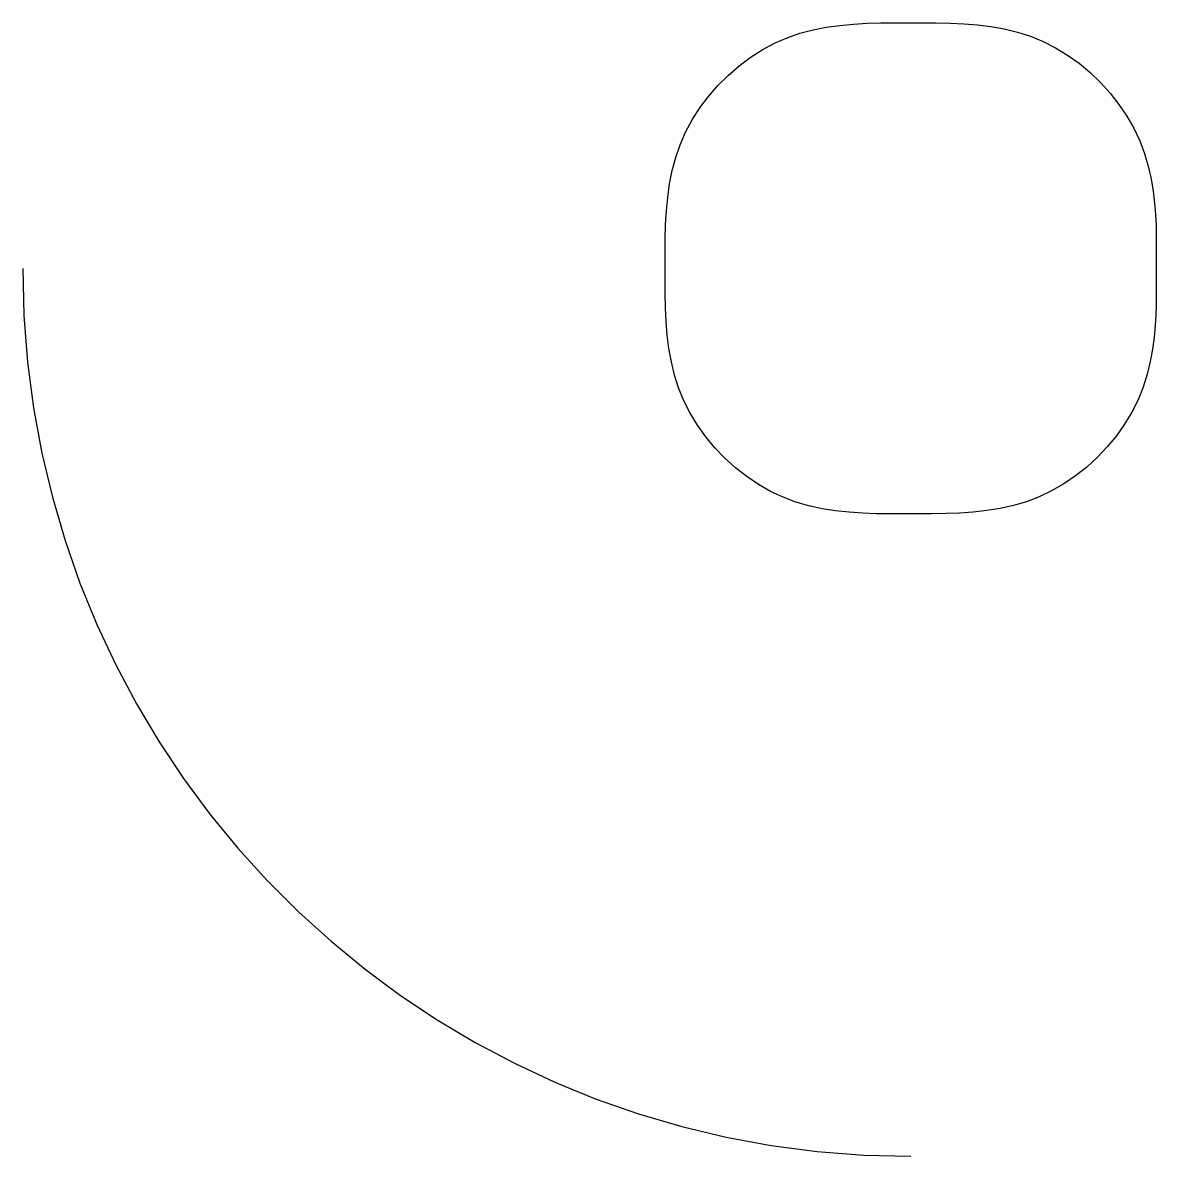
# Model space of a CAD drawing. Extents: x 21 to 195, y 97 to 182.
# Drawn here: x 21.22 to 30.45, y 97.21 to 106.44 of the extents above.
import ezdxf

# ---------------------------------------------------------------- set-up
doc = ezdxf.new("R2010")
doc.units = 0
doc.layers.get('0').update_dxf_attribs({"linetype": 'CONTINUOUS'})
doc.layers.add('LAYER_2', color=7, linetype='CONTINUOUS')

msp = doc.modelspace()

# ---------------------------------------------------------------- linework, layer by layer
at = {"color": 7}
msp.add_lwpolyline([(21.2201, 104.4439), (21.2301, 104.0597), (21.2598, 103.6806), (21.3087, 103.3074), (21.3763, 102.9404), (21.4621, 102.5801), (21.5656, 102.2271), (21.6864, 101.8819), (21.8238, 101.5449), (21.9774, 101.2166), (22.1468, 100.8976), (22.3314, 100.5883), (22.5307, 100.2892), (22.7442, 100.0009), (22.9714, 99.7238), (23.2119, 99.4585), (23.4651, 99.2054), (23.7305, 98.965), (24.0076, 98.7378), (24.296, 98.5243), (24.5952, 98.3251), (24.9045, 98.1405), (25.2236, 97.9712), (25.552, 97.8176), (25.889, 97.6802), (26.2344, 97.5595), (26.5874, 97.456), (26.9478, 97.3703), (27.3149, 97.3027), (27.6882, 97.2538), (28.0673, 97.2241), (28.4517, 97.214)], dxfattribs=at)
at = {"layer": 'LAYER_2', "color": 7}
msp.add_lwpolyline([(30.3008, 103.3743), (30.2504, 103.2732), (30.1913, 103.175), (30.1244, 103.0804), (30.0503, 102.9902), (29.9697, 102.9052), (29.8834, 102.8261), (29.7922, 102.7536), (29.6967, 102.6884), (29.5978, 102.6312), (29.4961, 102.583), (29.3922, 102.5437), (29.2864, 102.5126), (29.1789, 102.4888), (29.0699, 102.4712), (28.9597, 102.459), (28.8485, 102.4511), (28.7365, 102.4467), (28.6239, 102.4446), (28.511, 102.4441), (28.3979, 102.4441), (28.2849, 102.4445), (28.1723, 102.4464), (28.0602, 102.4507), (27.9489, 102.4583), (27.8386, 102.4701), (27.7296, 102.4872), (27.6219, 102.5105), (27.516, 102.541), (27.4119, 102.5796), (27.31, 102.6272), (27.2108, 102.6837), (27.1151, 102.7483), (27.0235, 102.8203), (26.9368, 102.8989), (26.8558, 102.9835), (26.7811, 103.0733), (26.7136, 103.1675), (26.6539, 103.2655), (26.6028, 103.3665), (26.5609, 103.4697), (26.5274, 103.575), (26.5014, 103.682), (26.482, 103.7906), (26.4683, 103.9005), (26.4592, 104.0114), (26.4538, 104.1232), (26.4511, 104.2357), (26.4502, 104.3486), (26.4501, 104.4616), (26.4503, 104.5746), (26.4517, 104.6874), (26.4551, 104.7997), (26.4615, 104.9112), (26.472, 105.0218), (26.4874, 105.1313), (26.5087, 105.2394), (26.5368, 105.3459), (26.5728, 105.4505), (26.6176, 105.5531), (26.6714, 105.6532), (26.7336, 105.7501), (26.8034, 105.843), (26.8801, 105.9313), (26.9629, 106.0141), (27.0512, 106.0908), (27.1441, 106.1606), (27.241, 106.2228), (27.3411, 106.2766), (27.4437, 106.3214), (27.5484, 106.3574), (27.6549, 106.3855), (27.763, 106.4068), (27.8725, 106.4222), (27.9831, 106.4327), (28.0947, 106.4391), (28.2069, 106.4425), (28.3197, 106.4439), (28.4327, 106.4441), (28.5457, 106.4441), (28.6586, 106.4431), (28.771, 106.4405), (28.8828, 106.435), (28.9938, 106.4259), (29.1036, 106.4122), (29.2121, 106.3928), (29.3191, 106.3668), (29.4244, 106.3333), (29.5276, 106.2914), (29.6286, 106.2403), (29.7265, 106.1806), (29.8208, 106.1131), (29.9105, 106.0384), (29.9951, 105.9574), (30.0738, 105.8707), (30.1458, 105.7792), (30.2104, 105.6834), (30.2668, 105.5842), (30.3144, 105.4823), (30.353, 105.3787), (30.3835, 105.2748), (30.4068, 105.1719), (30.4239, 105.0714), (30.4358, 104.9749), (30.4434, 104.8836), (30.4476, 104.7991), (30.4495, 104.7226), (30.45, 104.6557), (30.45, 104.5995), (30.45, 104.5536), (30.45, 104.5157), (30.45, 104.4833), (30.45, 104.4541), (30.45, 104.4257), (30.45, 104.3957), (30.45, 104.3619), (30.45, 104.3217), (30.45, 104.2729), (30.4499, 104.2133), (30.4491, 104.1433), (30.4466, 104.0641), (30.4414, 103.9773), (30.4326, 103.8843), (30.4193, 103.7864), (30.4003, 103.685), (30.3749, 103.5816), (30.3421, 103.4776)], close=True, dxfattribs=at)

doc.saveas('drawing.dxf')
